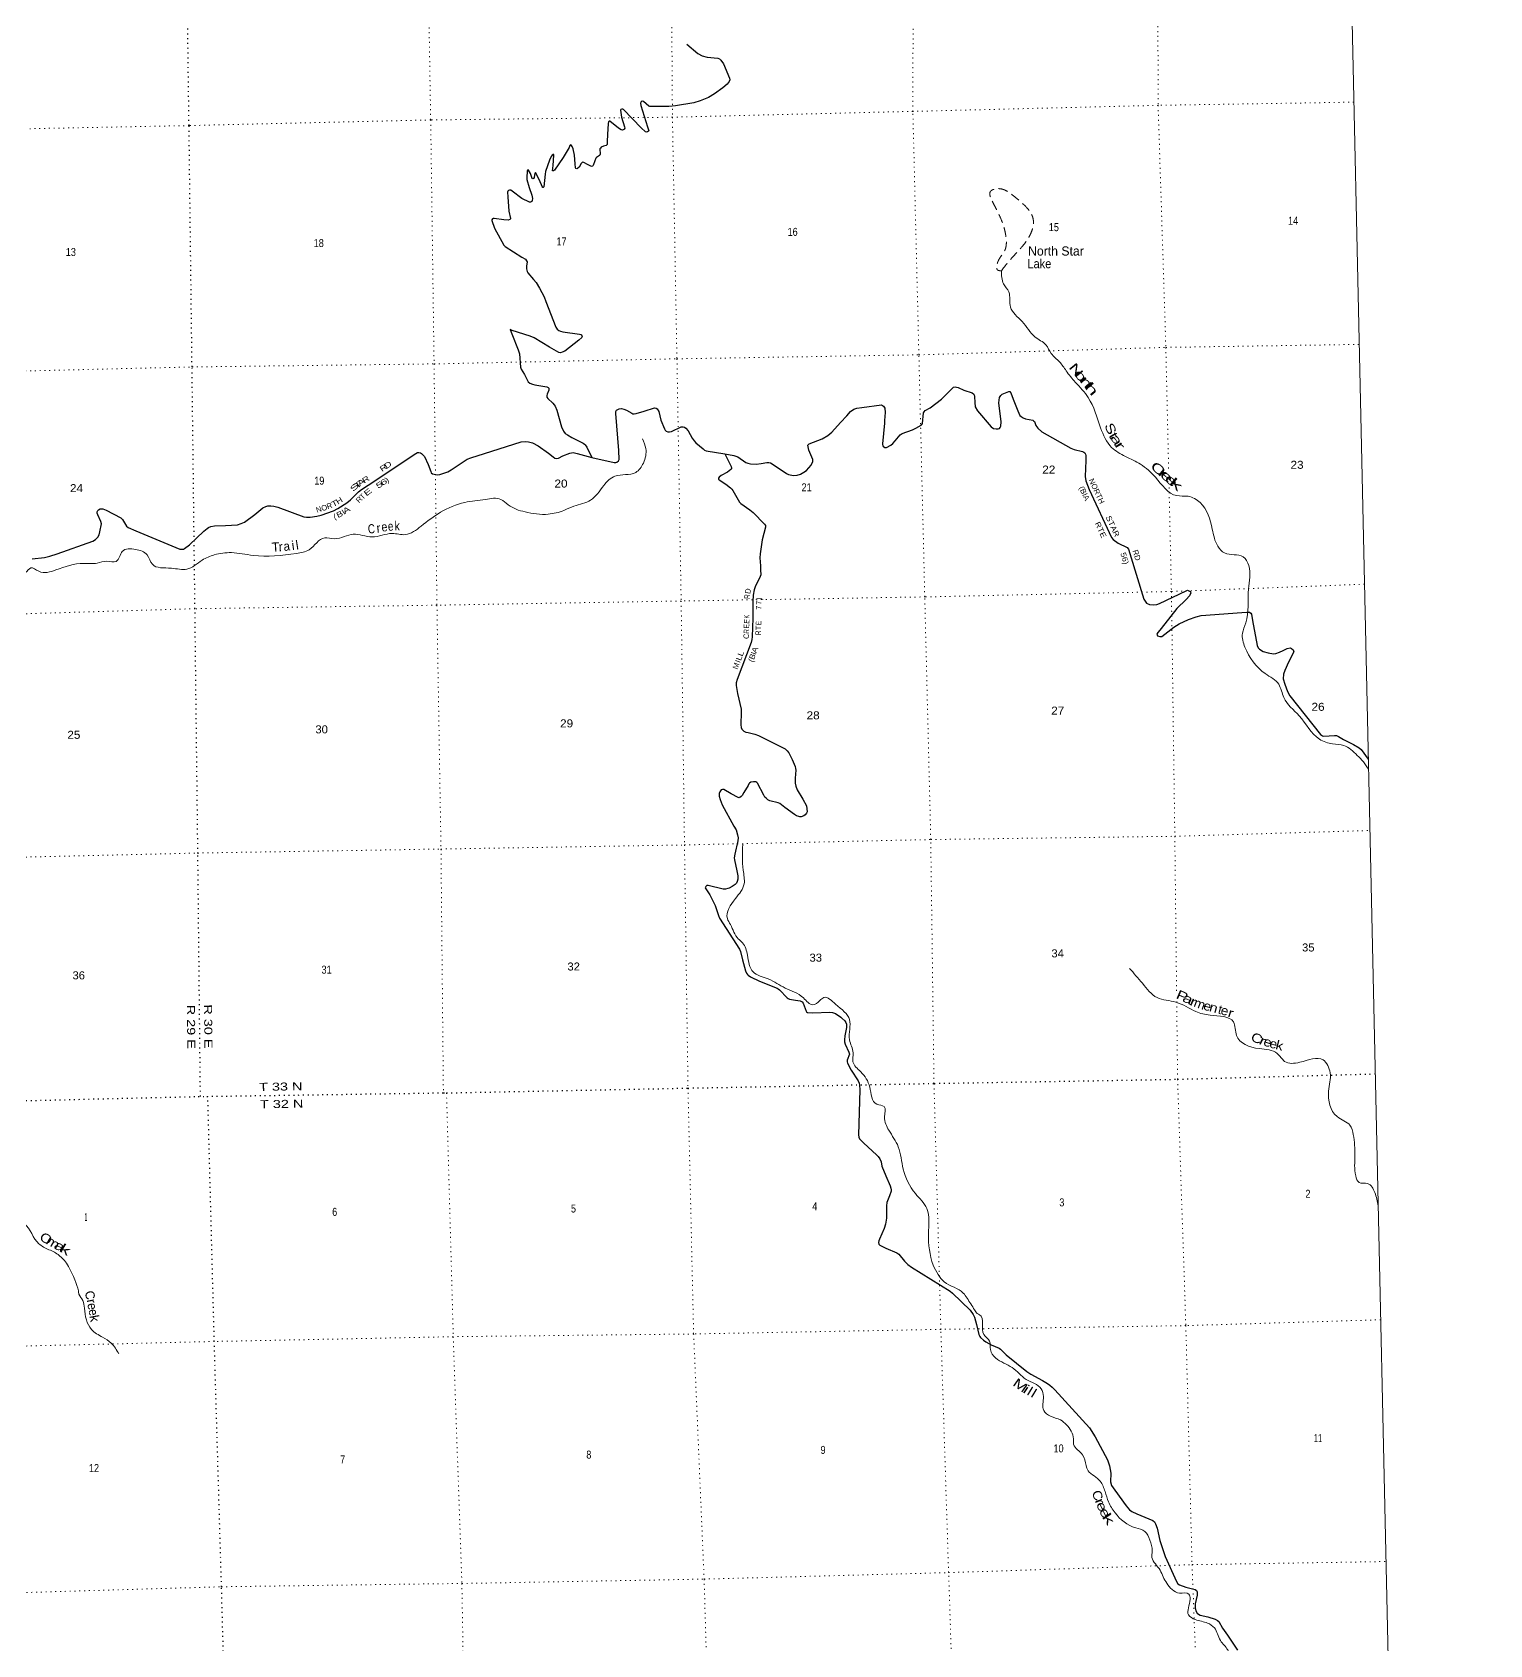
# Model space of a CAD drawing. Header units: feet. Extents: x 244583 to 493183, y 184934 to 372822.
# Drawn here: x 461307 to 493183, y 290304 to 325566 of the extents above; entities that cross this region are included whole.
import ezdxf
from ezdxf.enums import TextEntityAlignment as Align

# ---------------------------------------------------------------- set-up
doc = ezdxf.new("R2010")
doc.units = ezdxf.units.FT
doc.header["$LTSCALE"] = 70
doc.linetypes.add('DOTTED', pattern=[1.5, 0.3, -1.2])
doc.linetypes.add('MEDIUM_DASHED', pattern=[4.5, 3, -1.5])
for name, color, linetype, lineweight in [('29', 7, 'Continuous', 25), ('30', 7, 'Continuous', 25), ('39', 7, 'Continuous', 13), ('4', 7, 'Continuous', 13), ('6', 7, 'DOTTED', 25), ('7', 7, 'DOTTED', 13)]:
    doc.layers.add(name, color=color, linetype=linetype, lineweight=lineweight)
doc.layers.add('41', color=7, linetype='Continuous')

msp = doc.modelspace()

# ---------------------------------------------------------------- linework, layer by layer
at = {"layer": '29'}
for points in [[(475623.42, 325302.77), (475860.69, 325101.05), (475955.82, 325051.88), (476065.05, 325024.96), (476299.34, 324998.48), (476340.7, 324982.16), (476369.21, 324958.38), (476425.18, 324877.01), (476559.31, 324558.91), (476564.07, 324525.62), (476547.6, 324491.86), (476507.03, 324430.51), (476408.28, 324349.39), (476226.64, 324216.5), (476099.56, 324140.11), (475917.72, 324064.32), (475776.39, 324025.02), (475375.93, 323954.94), (475226.92, 323944.27), (474962.46, 323940.68)], [(474962.46, 323940.68), (474848.4, 323940.68), (474812.77, 323944.24), (474791.94, 323953.04), (474676.81, 324048.62), (474646.43, 324058.38), (474622.5, 324047.21), (474608.41, 324013.2), (474614.57, 323962.49), (474765.22, 323495.58), (474789.48, 323411.7), (474786.63, 323402.1), (474765.24, 323387.83), (474741.48, 323380.7), (474721.64, 323387.8), (474622.81, 323475.76), (474236.38, 323874.14), (474221.07, 323882.42), (474199.69, 323887.18), (474178.3, 323877.66), (474172.32, 323860.39), (474194.17, 323712.06), (474260.04, 323494.46), (474263.85, 323471.06), (474251.97, 323449.66), (474242.46, 323437.77), (474219.52, 323424.99), (474190.18, 323430.63), (474129.8, 323470.94), (473940.74, 323624.96), (473924.04, 323620.86), (473909.78, 323604.22), (473899.92, 323567.55), (473885.84, 323327.74), (473878.88, 323177.39), (473878.9, 323172.64)], [(473878.9, 323172.64), (473883.65, 323132.22), (473879.19, 323112.26), (473859.88, 323091.8), (473803.72, 323072.06), (473752.95, 323053.75), (473731.57, 323034.73), (473720.55, 323017.57), (473724.44, 322899.19), (473719.69, 322880.17), (473710.22, 322868.41), (473644.91, 322824.44), (473634.14, 322811.21), (473614.45, 322755.24), (473572.36, 322654.28), (473558.1, 322635.25), (473537.08, 322630.47), (473451.48, 322672.51), (473372.75, 322717.29), (473351.6, 322722.21), (473332.35, 322714.92), (473314.1, 322693.06), (473265.63, 322619.36), (473234.93, 322588.89), (473215.92, 322581.76), (473198.11, 322583.39), (473185.03, 322598.4), (473179.28, 322691.56), (473164.56, 322876.29), (473137.5, 323014.52), (473118.49, 323071.59), (473104.23, 323090.61), (473080.28, 323105.49), (473063.84, 323088.23), (473049.57, 323046.33), (472918.21, 322827.6), (472727.88, 322553), (472709.77, 322536.58), (472693.14, 322534.2), (472688, 322537.87), (472697.18, 322652.81), (472716.9, 322876.61), (472715.34, 322890.72), (472700.27, 322893.25), (472679.39, 322879.72), (472652.74, 322845.7), (472621.73, 322771.57), (472531.56, 322523.51), (472522.83, 322463.14), (472497.58, 322186.81), (472484.04, 322169.21), (472469.78, 322171.59), (472463.54, 322179.89), (472396.98, 322345.16), (472360.68, 322414.24)], [(472360.68, 322414.24), (472318.76, 322494.03), (472310.57, 322494.97), (472300.91, 322483.5), (472283.12, 322390.47), (472267.8, 322366.57), (472253.54, 322359.44), (472243.5, 322365.29), (472200.48, 322474.84), (472162.3, 322552.32), (472151.36, 322559.17), (472137.1, 322552.04), (472128.72, 322527.29), (472125.22, 322387.97), (472127.29, 322344.15), (472175.95, 322170.36), (472234.52, 322002.87), (472246.41, 321932.63), (472241.53, 321884.34), (472229.78, 321868.43), (472220.27, 321856.54), (472206.02, 321849.4), (472184.06, 321848.63), (472010.91, 321930.63), (471799.47, 322094.13), (471773.54, 322110.96), (471747.4, 322110.96), (471721.26, 322103.83), (471706.99, 322089.7), (471702.25, 322072.92), (471708.02, 321969), (471730.11, 321651.66), (471766.24, 321495.65), (471768.78, 321485.6), (471754.53, 321471.33), (471716.82, 321460.16), (471620.17, 321461.66), (471409.96, 321496.41), (471390.97, 321493.93), (471374.33, 321484.42), (471357.7, 321465.39), (471358.83, 321448.79), (471419.46, 321279.34), (471619.09, 320910.18), (471648.94, 320878.88), (472016.99, 320651.06), (472091.97, 320603.44), (472119.64, 320571.24), (472127.61, 320543.99), (472116.69, 320448.42), (472113.36, 320395.38), (472122.86, 320362.09), (472132.37, 320331.18), (472144.48, 320304.27), (472266.8, 320162.59), (472327.22, 320094.6), (472400.45, 319970.91), (472500.69, 319783.1), (472542.67, 319678.83), (472760.07, 319119.1), (472785.85, 319073.32), (472823.87, 319044.79), (472857.14, 319028.15), (472913.66, 319014.45), (473275.13, 318967.55), (473303.88, 318959.19), (473318.13, 318947.3), (473330.01, 318930.65), (473334.93, 318910.76), (473325.26, 318890.23), (473260.48, 318830.34), (472958.45, 318595.08), (472899.91, 318566.85), (472857.14, 318557.34), (472824.44, 318561.4), (472620.25, 318676.79), (472284.46, 318881.91), (472199.46, 318921.35), (471799.75, 319047.74), (471761.13, 319062.83), (471793.63, 318971.11), (471937.53, 318625.11), (471965.59, 318536.96), (471987.17, 318239.72), (471999.31, 318201.86), (472071.69, 318080.96), (472152.23, 317920.07)], [(472152.23, 317920.07), (472189.41, 317892.74), (472251.2, 317870.16), (472296.71, 317857.45), (472563.49, 317814.11), (472591, 317798.82), (472605.26, 317779.8), (472607.64, 317767.91), (472607.61, 317740.81), (472565.54, 317653.19), (472557.74, 317626.43), (472557.73, 317599.09), (472562.5, 317586.01), (472579.99, 317559), (472693.25, 317457.32), (472724.08, 317419.56), (472743.09, 317388.65), (472779.77, 317298.61), (472885.5, 316937.17), (472926.07, 316845.32), (472963.62, 316792.32), (473011.61, 316759.72), (473110.67, 316707.63), (473358.55, 316581.38), (473387.07, 316559.98), (473398.55, 316546.13), (473434.59, 316493.4), (473546.5, 316266.28)], [(479947.88, 317079.1), (479944.25, 317020.91), (479903.45, 316563.08), (479912.33, 316514.8), (479926.58, 316505.29), (479950.35, 316486.27), (479989.96, 316484.85), (480088.17, 316536.2), (480128.69, 316570.98), (480178.47, 316628.94), (480288.96, 316760.28), (480335.3, 316795.38), (480557.83, 316873.95), (480634.71, 316909.52), (480748.77, 316971.34), (480765.41, 316991.56), (480777.76, 317012.49), (480800.04, 317246.48), (480810.55, 317268.57), (480834.32, 317292.35), (480948.26, 317354.99), (481189.05, 317544.38), (481434.61, 317784.2), (481456.9, 317805.96), (481494.92, 317810.71), (481521.07, 317804.77), (481557.1, 317795.45), (481681.27, 317740.34), (481865.62, 317677.56), (481898.88, 317653.78), (481905.27, 317637.53), (481917.89, 317601.47), (481919.63, 317466.88), (481932.15, 317373.19), (481976.49, 317287.27), (482281.15, 316939.07), (482331.38, 316904.77), (482386.04, 316890.5), (482433.56, 316890.5), (482461.18, 316903.53), (482478.71, 316923.79), (482490.59, 316949.95), (482497.81, 317047.35), (482449.05, 317464.6), (482452.57, 317523), (482462.08, 317577.69), (482488.22, 317625.25), (482518.77, 317653.56), (482668.31, 317709.78), (482683.07, 317710.85), (482690.2, 317708.47), (482706.83, 317684.7), (482763.03, 317545.24), (482860.89, 317288.63)], [(476454.84, 316345.98), (476652.08, 316312.69), (476738.35, 316283.23), (476913.47, 316160.51), (476956.3, 316140.31), (477016.06, 316125.49), (477136.84, 316122.46), (477251.25, 316137.67), (477374.47, 316160.51), (477417.24, 316160.51), (477456.17, 316153.08), (477595.58, 316052.09), (477804.62, 315916.8), (477849.72, 315898.95), (477954.26, 315876.34), (478035.07, 315879.92), (478106.36, 315903.7), (478182.4, 315946.5), (478237.41, 315982.33), (478339.23, 316098.68), (478382.01, 316179.53), (478382.29, 316223.54), (478294.65, 316426.5), (478277.45, 316502.91), (478272.7, 316536.2), (478299.1, 316569.48), (478584.26, 316675.52), (478705.18, 316745.45), (478794.03, 316817.82), (478981.81, 317034), (479125.05, 317180.61), (479204.19, 317273.33), (479274.47, 317321.33), (479342.02, 317344.66), (479450.57, 317362.15), (479881.97, 317415.67), (479921.83, 317389.84), (479950.35, 317347.04), (479958.59, 317250.67), (479947.88, 317079.1)], [(473546.5, 316266.28), (474034.25, 316160.3), (474071.44, 316158.13), (474095.21, 316167.64), (474128.47, 316196.17), (474143.36, 316223.51), (474136.48, 316416.5), (474067.63, 317231.64), (474066.69, 317270.95), (474085.7, 317299.48), (474143.6, 317332.22), (474195.01, 317337.53), (474242.53, 317326.83), (474301.35, 317302.13), (474418.38, 317232.9), (474439.76, 317224.58), (474470.43, 317222.03), (474513.43, 317228.15), (474690.33, 317282.1), (474916.05, 317350.38), (474950.66, 317347.04), (474974.42, 317328.01), (475008.65, 317270.3), (475055.7, 317080.37), (475131.26, 316891.69), (475147.67, 316865.46), (475169.28, 316846.51), (475207.3, 316829.86), (475242.94, 316825.11), (475289.33, 316834.95), (475497.2, 316934.49), (475516.21, 316939.24), (475542.35, 316938.14), (475573.24, 316929.73), (475604.14, 316908.33), (475651.19, 316852.45), (475741.79, 316691.83), (475784.74, 316628.94), (475820.38, 316588.52), (475977.21, 316452.98), (476010.48, 316429.2), (476048.74, 316412.11), (476454.84, 316345.98)], [(482860.89, 317288.63), (482881.56, 317234.44), (482908.82, 317186.55), (482934.96, 317160.39), (482977.73, 317131.86), (483027.57, 317111.49), (483187.29, 317083.47), (483205.86, 317072.41), (483224.87, 317051.01), (483258.67, 316966.61), (483277.14, 316936.88), (483300.91, 316908.34), (483388.89, 316831.17), (484017.94, 316469.32), (484096.96, 316441.1), (484272.8, 316398.3), (484306.07, 316384.04), (484328.48, 316366.76), (484344.09, 316341.23), (484351.22, 316310.32), (484350.69, 316204.35), (484336.96, 315853.78), (484349.97, 315753.61), (484421.06, 315568.34), (484907.26, 314519.82), (484943.7, 314477.32), (485056.51, 314393.74), (485256.17, 314298.35), (485282.71, 314263.02), (485313.72, 314171.07), (485618.8, 313166.93), (485658.17, 313102.64), (485677.18, 313078.86), (485738.36, 313055.35), (485829.26, 313045.57), (485900.55, 313050.33), (485961.33, 313073.25), (486540.13, 313347.93), (486575.41, 313364.2), (486603.92, 313354.69), (486632.44, 313335.67), (486643.82, 313306.37), (486613.43, 313245.31), (486542.78, 313162.88), (486336.44, 312964.33), (486075.16, 312629.52), (485969.99, 312489.95), (485924.31, 312436.85), (485903.72, 312403.71), (485919.56, 312370.27), (485969.46, 312351.1), (486014.61, 312356), (486276.32, 312554.29), (486390.06, 312631.83), (486592.09, 312723.51), (486760.76, 312784.01), (486873.68, 312811.35), (487759.57, 312880.77), (487868.1, 312886.26), (487930.65, 312881.21), (487958.39, 312862.48), (487972.65, 312838.71), (487997.51, 312703.87), (488099.8, 312159.24), (488119.98, 312101.58), (488143.74, 312073.05), (488225.99, 312023.7), (488338.6, 311992.2), (488452.66, 311975.56), (488502.83, 311980.62), (488585.73, 312006.47), (488668.16, 312049.33), (488752.07, 312092.07), (488818.6, 312101.58), (488846.27, 312090.2), (488885.14, 312063.53), (488896.42, 312017.06), (488781.36, 311790.7), (488699.79, 311609.37), (488671.23, 311528.26), (488666.52, 311428.66), (488698.93, 311307.65), (488756.82, 311148.08), (488814.03, 311053.1), (489483.96, 310208.84), (489521.98, 310180.3), (489556.74, 310175.07), (489789.81, 310191.22), (489830.89, 310189.81), (489878.42, 310166.04), (489983.39, 310097.68), (490203.51, 309988.74), (490329.91, 309918.74), (490373.35, 309878.48), (490526.88, 309673.2)], [(461302.22, 314049.05), (461577.13, 314082.39), (461688.59, 314108.35), (461850.93, 314159.97), (462634.95, 314438), (462691.37, 314473.35), (462738.9, 314523.29), (462767.41, 314573.22), (462786.82, 314641.17), (462819.69, 314813.38), (462809.26, 314869.12), (462739.28, 315010.16), (462727.02, 315046.41), (462727.02, 315079.7), (462738.9, 315110.61), (462758.52, 315125.36), (462795.93, 315143.9), (462829.2, 315146.28), (462848.21, 315141.52), (462923.81, 315115.59), (463247.42, 314944.16), (463266.44, 314928.71), (463281.19, 314911.63), (463367.31, 314769.01), (463406.63, 314737.29), (463573.21, 314665.73), (464535.37, 314264.28), (464585.28, 314261.74), (464611.41, 314264.12), (464635.18, 314276), (464748.32, 314360.39), (465060.89, 314656.29), (465129.44, 314715.9), (465162.71, 314734.92), (465210.23, 314756.32), (465295.51, 314771.07), (465530.85, 314777.22), (465794.8, 314797.94), (465877.97, 314820.49), (465946.88, 314855.01), (466176.84, 315021.46), (466353.23, 315168.88), (466415.97, 315196.73), (466462.53, 315206.92), (466521.94, 315206.92), (466593.23, 315199.79), (466680.08, 315179.48), (467249.02, 314966.96), (467303.75, 314959.64), (467386.92, 314962.02), (467529.5, 314983.42), (467622.39, 315006.89), (467895.44, 315102.31), (467991.06, 315153.35), (468185.35, 315278.27), (468264.09, 315341.57), (468442.82, 315517.27), (468506.14, 315570.74), (468650.53, 315661.54), (469693.85, 316352.79), (469729.92, 316376.83), (469763.19, 316376.83), (469796.46, 316372.07), (469820.22, 316357.8), (469886.76, 316285.39), (469969.52, 316116.52), (470021.75, 315960.94), (470034.08, 315932.17), (470062.6, 315913.15), (470134.15, 315893.45), (470167.15, 315889.37), (470224.19, 315898.89), (470394.27, 315954.57), (470471.32, 315994), (470818.25, 316227.02), (470899.8, 316261.55), (471199.34, 316355.89), (472001.63, 316607.48), (472098.57, 316614.8), (472163.22, 316612.23), (472248.77, 316590.83), (472370.54, 316525.32), (472600.03, 316364.3), (472700.26, 316281.71), (472739.69, 316253.26), (472776.3, 316243.67), (472814.32, 316253.18), (472907.59, 316299.9), (473063.07, 316360.3), (473137.49, 316376.82), (473224.24, 316354.44), (473546.5, 316266.28)], [(476454.84, 316345.98), (476595.09, 316067.79), (476599.86, 316033.31), (476599.86, 316019.04), (476586.34, 316005.61), (476513.28, 315949.37), (476374.35, 315871.3), (476326.58, 315835.95), (476314.7, 315816.93), (476314.71, 315808.61), (476317.08, 315790.77), (476328.96, 315776.51), (476473.65, 315684.75), (476576.09, 315602.93), (476609.36, 315573.2), (476630.22, 315541.95), (476775.7, 315292.62), (476804.32, 315262.78), (476999.01, 315125), (477070.36, 315066.73), (477322.24, 314812.3), (477341.25, 314781.39), (477340.68, 314745.58), (477269.28, 314464.03), (477227.2, 314159.59), (477222.84, 314070.44), (477235.29, 313895.71), (477237.01, 313780.32)], [(477237.01, 313780.32), (477241.46, 313728.02), (477238.19, 313700.61), (477227.2, 313663.82), (477115.52, 313437.92), (477093.53, 313370.86), (477075.12, 313259.59), (477063.71, 313116.55), (477064.78, 312754.39), (477051.37, 312348.89), (477041.86, 312284.69), (477029.84, 312224.28), (476930.07, 311950.04), (476726.31, 311409.48), (476704.44, 311341.89), (476702.06, 311315.73), (476701.34, 311282.06), (476731.85, 311109.82), (476809, 310765.28), (476812.64, 310699.43), (476803.64, 310417.5), (476809, 310365.8), (476823.26, 310327.76), (476840.57, 310309.81), (476868.41, 310284.96), (476912.24, 310261.37), (476962.64, 310250.54)], [(476962.64, 310250.54), (477112.59, 310218.31), (477191.58, 310188.66), (477772.92, 309893.49), (477818.93, 309854.58), (477856.95, 309811.78), (477923.62, 309664.02), (477990.02, 309512.18), (478001.9, 309467), (478004.08, 309426.67), (477990.33, 309253.27), (477992.39, 309145.99), (478006.65, 309079.41), (478034.88, 309002.91), (478160.84, 308796.94), (478241.9, 308650.22), (478250.69, 308586), (478251.41, 308521.82), (478239.53, 308486.15), (478211.01, 308450.48), (478180.07, 308433.24), (478123.09, 308412.44), (478092.2, 308412.44), (478075.57, 308414.82), (478020.91, 308429.08), (477974.14, 308458.04), (477768.99, 308611.65), (477654.98, 308702.55), (477621.38, 308718.46), (477439.23, 308757.97), (477395.96, 308778.63), (477365.07, 308807.16), (477331.8, 308842.83), (477307.31, 308881.29), (477165.8, 309145.21), (477153.58, 309159.08), (477134.57, 309170.97), (477077.54, 309175.73), (477025.27, 309163.84), (476996.75, 309144.81), (476979.04, 309128.26), (476961.09, 309096.08)], [(476961.09, 309096.08), (476873.12, 308938.37), (476832.79, 308876.12), (476811.41, 308853.53), (476782.89, 308832.13), (476766.26, 308827.38), (476745.06, 308828.38), (476589.96, 308912.86), (476428.83, 309003.33), (476404.43, 309006.61), (476371.8, 308996.2), (476345.66, 308958.16), (476333.78, 308922.49), (476333.65, 308859.89), (476350.41, 308789.33), (476394.79, 308670.33), (476654.11, 308204.25), (476699.72, 308122.36), (476732.99, 308012.98), (476742.5, 307946.4), (476740.71, 307882.55), (476671.47, 307595.02), (476659.33, 307512.45), (476662.65, 307466.01), (476718.96, 307228.03), (476735.37, 307122.49), (476735.37, 307044.02), (476726.85, 306994.83), (476709.23, 306960.8), (476683.09, 306927.51), (476614.88, 306885.26), (476552.4, 306852.62), (476519.13, 306839.53), (476469.23, 306827.64), (476419.03, 306829.84), (476086.92, 306909.7), (476062.89, 306907.31), (476039.13, 306885.91), (476027.25, 306857.37), (476036.55, 306831.93), (476126.28, 306705.49), (476242.89, 306471.1), (476312.4, 306252.22), (476338.39, 306195.92), (476773.4, 305515.11), (476793.57, 305465.32), (476842.49, 305281.48), (476908.91, 305041.76), (476930.24, 304987.23), (476949.25, 304958.7), (476965.88, 304944.43), (477012.93, 304907.65), (477212.49, 304816.28), (477595.6, 304662.67), (477624.11, 304646.03), (477648.01, 304626.44), (477819.57, 304447.81), (477835.6, 304434.4), (477868.87, 304420.14), (477995.94, 304398.09), (478101.74, 304384.47), (478141.78, 304361.65), (478165.9, 304332.16), (478229.41, 304158.7), (478237.19, 304146.69), (478260.95, 304132.42), (478379.28, 304122.37), (478749.23, 304138.07), (478807.5, 304133.61), (478871.66, 304109.83), (478987.41, 304031.61), (479013.94, 304007.27)], [(479013.94, 304007.27), (479078.39, 303948.14), (479102.16, 303914.85), (479114.04, 303876.81), (479116.42, 303800.72), (479076.35, 303617.42), (479071.27, 303533.22), (479073.65, 303485.66), (479084.83, 303440.57), (479168.7, 303264.52), (479175.83, 303238.37), (479177, 303217.61), (479133.05, 303086.19), (479130.68, 303052.9), (479137.61, 303023.42), (479215.99, 302868.52), (479368.85, 302633.06), (479389.69, 302583.28), (479399.2, 302538.1), (479410.03, 302436.95), (479376.32, 301458.16), (479384.94, 301403.89), (479400.73, 301368.25), (479491.71, 301272.03), (479774.66, 301019.88), (479807.92, 300979.45), (479842.58, 300927.06), (479869.71, 300865.32), (479890.89, 300767.35), (479972.69, 300556.19), (480071.69, 300343.39), (480086.14, 300287.52), (480090.7, 300253.04), (480088.33, 300222.12), (480058.17, 300119.78), (480000.4, 299972.45), (479987.1, 299904.63), (479987.91, 299633.01), (479969.52, 299502.84), (479939.27, 299406.38), (479834.47, 299172.25), (479819.81, 299134.27), (479817.44, 299098.61), (479822.19, 299067.7), (479841.68, 299045.67), (479976.27, 298976.75), (480216.65, 298873.91), (480257.34, 298845.25), (480384.05, 298689.6), (480459.03, 298619.49), (480538.3, 298558.81), (481380.71, 298037.53), (481435.68, 297994.11), (481820.63, 297618.42), (481884.68, 297527.53)], [(481884.68, 297527.53), (481910.93, 297470.99), (481956.58, 297310.08), (482010.38, 297092.16), (482032.12, 297046.55), (482048.75, 297023.96), (482112.23, 296964.03), (482165.19, 296927.66), (482275.74, 296865.68), (482452.81, 296787.81), (482483.61, 296765.97), (482507.37, 296744.57), (482603.3, 296646.86), (483056.3, 296277.33), (483143.46, 296218.3), (483398.54, 296080.08), (483510.16, 296018.15), (483562.44, 295980.1), (483609.37, 295940.71), (483674.13, 295876.68), (484433.04, 295044.68), (484554.57, 294854.69), (484826.62, 294345.36), (484868.48, 294219), (484892.75, 294054.64), (484887.35, 293869.38), (484912.16, 293788.95), (484982.63, 293682.72), (485230.58, 293339.54), (485307.37, 293256.58), (485358.9, 293215.89), (485462.67, 293164.05), (485814.56, 293018.3), (485848.41, 292992.38), (485872.18, 292949.57), (485907.27, 292853.72), (485964.29, 292587.59), (486085.95, 292232.6), (486333.17, 291686.95), (486361.68, 291639.4), (486397.35, 291616.97), (486533.53, 291564.18), (486742.18, 291511.28), (486770.4, 291489.59), (486784.66, 291458.68), (486783.54, 291387.61), (486742.04, 291197.38), (486737.14, 291109.14), (486751.88, 291046.73), (486784.66, 290995), (486810.81, 290970.04), (486850.96, 290948.71), (487020.94, 290912.9), (487179.12, 290866.6), (487231.4, 290838.07), (487256.85, 290816.44), (487335.03, 290669.58), (487449.66, 290513.62), (487663.24, 290185.18)]]:
    msp.add_lwpolyline(points, dxfattribs=at)
at = {"layer": '39', "linetype": 'MEDIUM_DASHED'}
msp.add_spline([(482503.59, 320351.08), (482422.67, 320364.21), (482416.76, 320523.74), (482583, 320810.71), (482586.66, 321186.54), (482318.49, 321841.8), (482263.13, 322085.57), (482432.03, 322146.29), (482777.25, 321978.91), (483201.37, 321454.91), (483108.69, 321094.12), (482836.17, 320745.2), (482585.11, 320459.19), (482503.59, 320351.08)], degree=3, dxfattribs=at)
at = {"layer": '39'}
for points in [[(482503.59, 320351.08), (482551.38, 320064.79), (482664.53, 319886.4), (482700.72, 319555.52), (482956.81, 319241.55), (483235.36, 318905.63), (483475.7, 318728.85), (483592.98, 318542.43), (483772.8, 318360.84), (483918.49, 318162.66), (484119.28, 317914.66), (484401.89, 317576.78), (484672.13, 316917.5), (484913.44, 316486.16), (485216.6, 316289.96), (485545.72, 316118.33), (485872.13, 315833.53), (486337.2, 315433.29), (486583.72, 315418.22), (486849.83, 315282.16), (487115.13, 314699.6), (487234.62, 314325.31), (487381.71, 314179.68), (487788.57, 314093.88), (487913.97, 313903.53), (487903.82, 313392.25), (487847.93, 312650.07), (487773.87, 312422.85), (487829.94, 312118.48), (488272.88, 311540.18), (488568.39, 311307.51), (488678.78, 311019.99), (489014.65, 310618.13), (489457.54, 310107.23), (489746.75, 310003.05), (489989.44, 309969.74), (490284.77, 309753.24), (490419.7, 309611.49), (490533.51, 309436.23)], [(459794.52, 312833.29), (459985.42, 312998.22), (460042.04, 313162.58), (460113.18, 313294.8), (460247.54, 313373.27), (460445.86, 313507.09), (460665.5, 313717.95), (460935.88, 313733.48), (461155.8, 313748.37), (461273.7, 313852.9), (461450.24, 313778.34), (461819.41, 313807.24), (462433.55, 313952.36), (462728.3, 313956.07), (462933.73, 314001.08), (463145.81, 313995.67), (463276.51, 314213.5), (463566.75, 314257.56), (463818.54, 314137.49), (463934.04, 313930.85), (464348.95, 313847.18), (464690.48, 313823.19), (465023.33, 314021.34), (465288.49, 314137.82), (465661.46, 314186.97), (466136.68, 314126.28), (467085.16, 314170.55), (467362.87, 314250.82), (467703.06, 314511.69), (467913.31, 314490.1), (468130.82, 314537.28), (468328.08, 314590.28), (468738.69, 314528.78), (469177.97, 314605.02), (469469.02, 314580.4), (469810.12, 314764.51), (470236.6, 315070.92), (470767.16, 315283.67), (471218.67, 315349.97), (471555.85, 315352.2), (471714.74, 315232.98), (472084.05, 315078.02), (472593.47, 315027.86), (472935.75, 315110.97), (473152.72, 315204.62), (473518.71, 315332.47), (473805.7, 315653.28), (474051.65, 315858.42), (474504.99, 315940.9), (474672.2, 316145.04), (474727.05, 316460.91), (474649.83, 316674.1)], [(476845.89, 307804.05), (476854.48, 307244.51), (476876.21, 306941.73), (476686.15, 306620.12), (476509.53, 306185.54), (476576.31, 306053.1), (476748.99, 305740.03), (476839.61, 305653.42), (476948.56, 305380.91), (477072.47, 305016.77), (477405.42, 304863.38), (477771.19, 304665.94), (478174.26, 304449.84), (478378.55, 304299.97), (478531.61, 304390.65), (478621.67, 304458.46), (478877.83, 304310.15), (479182.07, 303977.5), (479182.07, 303532.41), (479259.24, 303250.82), (479254.7, 303050.98), (479426.21, 302834.11), (479621.97, 302499.17), (479781.86, 302123.38), (479935.88, 302074.81), (479946.62, 301848.66), (480040.93, 301554.88), (480247.09, 301193.8), (480353.77, 300706.22), (480620.52, 300172.16), (480872.73, 299844), (480916.24, 299577.86), (480909.49, 299292.9), (481012.45, 298607.27), (481117.83, 298402.52), (481252.98, 298242.59), (481669.8, 297993.71), (481751.52, 297884.71), (481914.95, 297625.83), (481973.96, 297548.62), (482023.9, 297521.36), (482120.65, 297087.76), (482243.49, 296943.85), (482261.82, 296758.2), (482377.04, 296575.8), (482738.94, 296364.18), (483044.83, 296107.4), (483374.35, 295901.43), (483422.78, 295732.33), (483428.38, 295427.33), (483579.27, 295301.94), (483792.23, 295221.79), (483926.75, 295114.39), (484077.74, 294809.19), (484081.16, 294690.03), (484275.7, 294458.12), (484353.2, 294220.69), (484396.9, 294110.12), (484529.5, 293994.61), (484664.13, 293879.12), (484769.77, 293652.15), (484847.1, 293428.87), (484987.21, 293190.21), (485441.38, 292858.52), (485636.09, 292784.2), (485749.41, 292591.67), (485800.66, 292353.92), (485796.29, 292210.41), (485973.16, 291935.85), (486039.52, 291787.18), (486117.83, 291652.8), (486397.02, 291434.08), (486601.21, 291412.4), (486630.78, 291301.66), (486596.48, 290955.74), (486743.05, 290854.55), (487010.47, 290779.12), (487161.12, 290673.94), (487293.58, 290398.82), (487451.5, 290190.69), (487502.28, 289993.33), (487510.07, 289502.48), (487595.43, 289283.33), (487593.59, 288923.68), (487608.58, 288679.41), (487704.15, 288278.56), (487780.91, 287588.56), (487781.38, 287376.43), (487888.85, 287165.64), (488200.3, 286779.63), (488312.17, 286538.6)], [(485303.68, 305096.19), (485586.17, 304768.41), (485908.85, 304457.29), (486319.92, 304357.41), (486758.49, 304150.79), (487066.33, 304071.84), (487578.93, 303922.72), (487644.98, 303628.58), (488139.03, 303339.83), (488536.03, 303233.71), (488697.56, 303061.99), (489028.94, 303041.92), (489537.15, 303094.79), (489693.95, 302809.87), (489658.25, 302411.41), (489844.5, 301854.11), (490125.38, 301663.69), (490198.44, 301460.56), (490234.13, 301000.36), (490251.47, 300556.1), (490323.79, 300415.58), (490511.9, 300387.65), (490669.65, 300193.66), (490742.55, 299904.39)], [(460071.56, 299516.53), (460293.78, 299639.38), (460571.94, 299509.53), (460737.39, 299519.7), (460962.84, 299579.11), (461129.19, 299512.51), (461449.33, 299074.08), (461672.97, 298943.56), (461898.56, 298819.11), (462238.03, 298281.93), (462315.56, 298042.48), (462328.55, 297967.89), (462412.93, 297831.57), (462447.23, 297662.29), (462602.08, 297199.56), (462844.37, 297028.85), (463031.62, 296901.91), (463202.01, 296663.63)]]:
    msp.add_spline(points, degree=3, dxfattribs=at)
at = {"layer": '4'}
msp.add_lwpolyline([(244583.23, 368785.28), (275154.65, 369142.74), (305725.57, 369542.24), (336295.9, 369983.81), (366865.59, 370467.41), (397437.89, 370993.07), (428002.83, 371560.78), (458570.27, 372170.54), (489136.84, 372822.34), (493183.04, 189004.41), (462363.63, 188347.22), (431543.33, 187732.43), (400722.22, 187160.02), (369900.35, 186630.01), (339077.78, 186142.4), (308254.57, 185697.19), (277430.77, 185294.38), (246606.45, 184933.96)], close=True, dxfattribs=at)
msp.add_lwpolyline([(244583.23, 368785.28), (275154.65, 369142.74), (305725.57, 369542.24), (336295.9, 369983.81), (366865.59, 370467.41), (397437.89, 370993.07), (428002.83, 371560.78), (458570.27, 372170.54), (489136.84, 372822.34), (493183.04, 189004.41), (462363.63, 188347.22), (431543.33, 187732.43), (400722.22, 187160.02), (369900.35, 186630.01), (339077.78, 186142.4), (308254.57, 185697.19), (277430.77, 185294.38), (246606.45, 184933.96)], close=True, dxfattribs=at)
at = {"layer": '6'}
for points in [[(464985.42, 302294.64), (464929.09, 307605.48), (464866.18, 312960.69), (464802.06, 318247.19), (464736.01, 323525.58), (464698.87, 326294.52)], [(460014.68, 302175.76), (464936.81, 302294.03), (465128.6, 302296.44), (470298.93, 302373.68), (470367.6, 302372.52), (475648.5, 302477.42), (481036.46, 302579.62), (486355.88, 302670.85), (490678.42, 302788.78)], [(465678.04, 280330.28), (465664.18, 280953.94), (465593.57, 286276.72), (465446.56, 291572.28), (465288.65, 296936.4), (465146.93, 302296.67)]]:
    msp.add_lwpolyline(points, dxfattribs=at)
at = {"layer": '7'}
for points in [[(481648.19, 280669.29), (481631.37, 281328.78), (481525.71, 286542.02), (481347.89, 291881.64), (481178.39, 297201.16), (481028.4, 302577.5), (480957.66, 307912.4), (480826.65, 313220.28), (480697.85, 318512.03), (480566.66, 323836.07), (480572.43, 326631.45)], [(485923.86, 326747.58), (485930.03, 323968.27), (486099.23, 318675.01), (486161.12, 315950.43)], [(469973.91, 326405.23), (470020.74, 323648.71), (470095.53, 318313.85), (470157.51, 313037.43), (470246.4, 307704.77), (470298.93, 302373.68)], [(475288.97, 326518.04), (475308.22, 323709.24), (475406.64, 318425.19), (475499.15, 313128.94), (475571.91, 307794.06), (475648.5, 302477.42), (475772.24, 297100.75), (476000.79, 291739.55), (476156.21, 286415.81), (476288.31, 281186.74), (476280.66, 280554.08)], [(490210.69, 324037.57), (485930.03, 323968.27), (480566.66, 323836.07), (475308.22, 323709.24), (470020.74, 323648.71), (464736.01, 323525.58), (459576.19, 323424.39)], [(459685.57, 318123.85), (464802.06, 318247.19), (470095.53, 318313.85), (475406.64, 318425.19), (480697.85, 318512.03), (486099.23, 318675.01), (490327.3, 318740.16)], [(486168.86, 315609.44), (486220.49, 313336.7), (486295.49, 307983.67), (486333.95, 304600.11)], [(490442.74, 313495.77), (486220.49, 313336.7), (480834.75, 313218.36), (475499.15, 313128.94), (470157.51, 313037.43), (464866.18, 312960.69), (459795.23, 312809.93)], [(459904.81, 307499.41), (464928.95, 307617.6), (470246.4, 307704.77), (475571.91, 307794.06), (480957.66, 307912.4), (486295.49, 307983.67), (490561.28, 308110.37)], [(486336.58, 304368.63), (486355.88, 302670.85), (486536.29, 297282.78), (486672.4, 292055.78), (486878.49, 286716.52), (486994.84, 281452.9), (486998.17, 280785.42)], [(470367.6, 302372.52), (470515.04, 297040.6), (470703.62, 291644.55), (470790.21, 286336.11), (470959.26, 281054.97), (470988.71, 280441.75)], [(490796.79, 297411.18), (486536.29, 297282.78), (481178.39, 297201.16), (475772.24, 297100.75), (470515.04, 297040.6), (465288.65, 296936.4), (460125.36, 296811.87)], [(460236.64, 291419.66), (465446.56, 291572.28), (470703.62, 291644.55), (476000.79, 291739.55), (481347.89, 291881.64), (486672.4, 292055.78), (490913.18, 292123.7)]]:
    msp.add_lwpolyline(points, dxfattribs=at)

# ---------------------------------------------------------------- texts
at = {"layer": '30'}
for s, rotation, width, p in [('R', 33.526, 1.35, (469020.93, 315992.4)), ('D', 33.526, 1.35, (469118.66, 316055.57)), ('S', 44.51, 1.8, (468393.6, 315576.77)), ('T', 38.179, 1.8, (468465.16, 315623.75)), ('A', 35.164, 1.55, (468535.18, 315675.82)), ('R', 33.526, 1.35, (468634.75, 315737.3)), ('E', 38.164, 1.6, (468681.29, 315464.41)), ('5', 33.526, 1.65, (468931.52, 315619.78)), ('6', 33.526, 1.7, (469024.9, 315681.66)), (')', 33.526, 1.2, (469097.01, 315729.43)), ('(BIA', 294.877, 1.05, (484263.28, 315456.95)), ('T', 27.092, 1.45, (467946.17, 315208.44)), ('H', 30.739, 1.2, (468051.29, 315271.7)), ('B', 28.092, 1.3, (468058.1, 314973.76)), ('A', 32.739, 1.45, (468209.96, 315068.21)), ('STAR', 294.877, 1.15, (484884.51, 314738.66)), ('RTE', 294.877, 1.15, (484619.86, 314660.25)), ('56)', 286.9, 1.15, (485141.91, 314044.17)), ('R', 85.439, 0.7, (477001.8, 313220.76)), ('D', 80.605, 0.8, (477018.3, 313335.5)), ('K', 90.169, 0.65, (476992.35, 312786.79)), ('7', 90.169, 0.75, (477253.79, 313091.34)), ('7', 90.169, 0.75, (477254.11, 312982.62)), ('R', 88.106, 0.7, (476984.63, 312462.78)), ('E', 88.106, 0.75, (476986.01, 312574.24)), ('E', 88.106, 0.75, (476991.98, 312680.52)), ('R', 88.106, 0.7, (477243.9, 312431.89)), ('T', 88.106, 0.85, (477247.75, 312538.6)), ('E', 88.106, 0.75, (477251.58, 312649.58)), ('C', 81.574, 0.8, (476980.64, 312349.13)), ('A', 70.008, 1.15, (477165.16, 312040.49)), ('L', 69.346, 1.25, (476822.86, 311864.93)), ('L', 69.346, 1.25, (476858.83, 311959.53)), ('B', 69.346, 1.15, (477111.1, 311891.64))]:
    msp.add_text(s, height=120, rotation=rotation, dxfattribs=dict(at, width=width)).set_placement(p, align=Align.CENTER)
for s, rotation, p in [('NORTH', 294.877, (484532.54, 315507.12)), ('R', 19.262, (467826.66, 315153.49)), ('R', 44.51, (468497.76, 315304.84)), ('T', 44.51, (468569.94, 315371.02)), ('N', 19.262, (467592.86, 315076.76)), ('O', 19.262, (467712.14, 315112.74)), ('(', 19.262, (467943.44, 314917.81)), ('I', 32.739, (468142.77, 315025)), ('RD', 286.9, (485404.4, 314113.4)), (')', 85.439, (477259.14, 313176.96)), ('M', 69.346, (476754.63, 311686.86)), ('I', 69.346, (476794.14, 311787.89)), ('(', 69.346, (477080.25, 311809.79)), ('I', 70.008, (477137.84, 311965.41))]:
    msp.add_text(s, height=120, rotation=rotation, dxfattribs=at).set_placement(p, align=Align.CENTER)
at = {"layer": '41'}
msp.add_text('North Star', height=200, dxfattribs=at).set_placement((483086.39, 320682.87))
at = {"layer": '41', "width": 0.9}
msp.add_text('Lake', height=200, dxfattribs=at).set_placement((483072.78, 320405.83))
at = {"layer": '41'}
for s, rotation, width, p in [('N', 308.898, 1.6, (484059.63, 318115.12)), ('o', 309.092, 1.8, (484158.53, 317993.22)), ('r', 310.241, 2.05, (484252.92, 317884.09)), ('t', 310.241, 1.8, (484331.49, 317784.84)), ('h', 309.58, 1.9, (484400.81, 317700.51)), ('S', 294.23, 1.4, (484799.71, 316857.49)), ('t', 299.517, 1.4, (484865.63, 316702.71)), ('a', 299.98, 1.6, (484934.76, 316606.82)), ('r', 302.303, 1.75, (485014.95, 316475.74)), ('C', 318.689, 1.65, (485861.1, 315947.52)), ('r', 318.689, 2.1, (485972.39, 315852.27)), ('e', 319.044, 1.85, (486056.56, 315779.38)), ('e', 319.044, 1.85, (486156.46, 315692.67)), ('k', 319.525, 2.1, (486257.87, 315606.16)), ('C', 4.229, 0.8, (468731.67, 314608.36)), ('e', 8.197, 0.9, (469020.89, 314652.02)), ('e', 4.43, 0.8, (469151.22, 314665.62)), ('k', 0.898, 0.85, (469289.64, 314672.34)), ('T', 3.417, 1.05, (466634.26, 314211.03)), ('a', 5.953, 0.95, (466882.17, 314229.81)), ('P', 336.764, 1.4, (486419.04, 304400.62)), ('a', 334.883, 1.45, (486539.89, 304340.07)), ('r', 336.925, 1.45, (486663.17, 304278.77)), ('m', 340.335, 1.1, (486807.83, 304225.48)), ('e', 343.896, 1.1, (486981.9, 304175.26)), ('n', 344.778, 1.2, (487119.86, 304140.18)), ('e', 344.778, 1.1, (487361.41, 304074.85)), ('r', 342.783, 1.25, (487493.29, 304026.6)), ('C', 334.024, 1.25, (488044.22, 303478.82)), ('r', 335.578, 1.45, (488177.37, 303424.12)), ('e', 341.471, 1.15, (488297.38, 303389.86)), ('e', 344.162, 1.1, (488427.14, 303350.51)), ('k', 345.745, 1.2, (488562.05, 303313.64)), ('O', 329.335, 1.25, (461557.8, 299102.78)), ('m', 330.128, 1.3, (461713.27, 299012.66)), ('a', 331.799, 1.5, (461859.85, 298934.13)), ('k', 328.988, 1.7, (461979.3, 298860.92)), ('r', 281.997, 1.1, (462506.82, 297796.9)), ('e', 280.266, 0.95, (462547.67, 297556.66)), ('k', 280.266, 1.1, (462571.8, 297423.39)), ('M', 324.842, 1.4, (482860.3, 295897.09)), ('i', 326.307, 1.45, (482992.06, 295808.77)), ('l', 328.546, 1.3, (483076.22, 295764)), ('l', 328.546, 1.3, (483162.38, 295717.54)), ('C', 292.628, 1.15, (484513.77, 293533.01)), ('r', 292.241, 1.4, (484565.39, 293402.41)), ('e', 295.4, 1.35, (484611.06, 293288)), ('e', 298.783, 1.45, (484681.3, 293141.24)), ('k', 304.17, 1.85, (484762.45, 293000.51))]:
    msp.add_text(s, height=200, rotation=rotation, dxfattribs=dict(at, width=width)).set_placement(p, align=Align.CENTER)
for s, rotation, p in [('r', 6.897, (468890.92, 314628.27)), ('r', 3.417, (466747.62, 314218.23)), ('i', 7.953, (467023.21, 314243.34)), ('l', 8.953, (467115.07, 314255.02)), ('t', 344.778, (487262.62, 304100.7)), ('C', 282.844, (462474.37, 297927.38)), ('e', 280.915, (462524.03, 297686.54))]:
    msp.add_text(s, height=200, rotation=rotation, dxfattribs=at).set_placement(p, align=Align.CENTER)
at = {"layer": '6', "width": 1.35}
for s, rotation, p in [('R 29 E', 270.608, (464689.14, 304299.82)), ('R 30 E', 270.608, (465064.02, 304308.16)), ('T 33 N', 0.856, (466269.07, 302415.66)), ('T 32 N', 0.856, (466288.68, 302036.44))]:
    msp.add_text(s, height=175, rotation=rotation, dxfattribs=at).set_placement(p)
at = {"layer": '7'}
for s, width, p in [('16', 0.85, (477825.9, 321114.36)), ('15', 0.85, (483539.36, 321216.72)), ('14', 0.85, (488771.38, 321357.36)), ('18', 0.85, (467462.18, 320868.85)), ('17', 0.85, (472772.03, 320905.22)), ('13', 0.85, (462040.58, 320673.75)), ('22', 1.1, (483395.68, 315915.48)), ('23', 1.1, (488825.65, 316019.95)), ('24', 1.1, (462130.92, 315509.31)), ('19', 0.85, (467474.34, 315672.48)), ('20', 1.1, (472727.81, 315609.73)), ('21', 0.85, (478131.64, 315526.62)), ('28', 1.1, (478241.59, 310541.16)), ('27', 1.1, (483591.35, 310644.4)), ('26', 1.1, (489284.56, 310727.63)), ('30', 1.05, (467499.76, 310234.75)), ('29', 1.1, (472850.63, 310365.49)), ('25', 1.1, (462074.27, 310115.84)), ('33', 1.05, (478305.55, 305242.41)), ('34', 1.05, (483595.75, 305335.65)), ('35', 1.05, (489078.05, 305464.89)), ('36', 1.05, (462187.05, 304855.57)), ('31', 0.85, (467633.14, 304979.63)), ('32', 1.05, (473011.57, 305048.88)), ('2', 0.85, (489151.66, 300078.5)), ('1', 0.4, (462448.44, 299570.27)), ('6', 0.85, (467866.8, 299683.98)), ('5', 0.85, (473088.4, 299756.62)), ('4', 0.85, (478366.17, 299805.13)), ('3', 0.85, (483769.15, 299890.99)), ('11', 0.65, (489334.48, 294735.98)), ('7', 0.85, (468041.87, 294271.39)), ('8', 0.85, (473424.54, 294374.95)), ('9', 0.85, (478547.01, 294477.51)), ('10', 0.85, (483642.42, 294510.54)), ('12', 0.85, (462547.08, 294080.47))]:
    msp.add_text(s, height=175, dxfattribs=dict(at, width=width)).set_placement(p)

doc.saveas('drawing.dxf')
